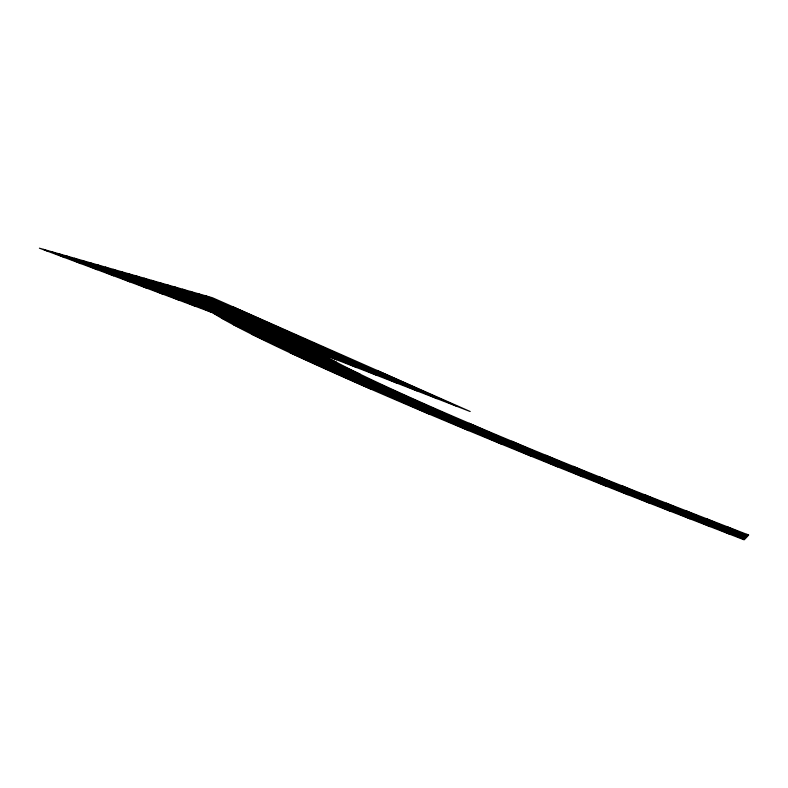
<?xml version="1.0" encoding="UTF-8"?>
<svg xmlns="http://www.w3.org/2000/svg" width="788" height="788" viewBox="0 0 788 788"><rect width="100%" height="100%" fill="white"/><g stroke="black" fill="none" stroke-linecap="round" stroke-linejoin="round"><path stroke-width="1.18" d="M746.788 534.313L748.521 535.101M726.694 526.532L747.694 535.988M377.009 370.39L457.178 406.47M706.6 518.75L746.857 536.874M233.169 306.906L437.084 398.698M686.506 510.969L746.029 537.761M205.767 295.835L416.99 390.917M666.293 503.138L745.192 538.657M198.054 293.619L396.896 383.135M645.342 494.972L744.365 539.544M190.332 291.412L376.792 375.354M622.343 485.881L730.171 534.422M182.609 289.196L356.698 367.572M599.343 476.799L710.077 526.64M174.887 286.99L336.604 359.791M573.339 466.358L689.983 518.859M167.164 284.773L325.001 355.821M545.808 455.228L669.81 511.038M159.442 282.567L336.486 362.263M511.826 441.191L649.548 503.187M151.72 280.351L360.057 374.133M469.156 423.245L628.006 494.756M143.997 278.144L606.041 486.127M136.275 275.928L582.342 476.73M128.562 273.722L557.687 466.89M120.84 271.505L211.351 312.255M213.154 313.063L531.171 456.222M113.117 269.299L195.05 306.177M221.753 318.204L501.572 444.156M105.395 267.083L178.738 300.1M233.406 324.705L468.761 430.652M97.673 264.876L162.436 294.032M252.121 334.398L429.549 414.271M89.95 262.66L146.135 287.955M290.014 352.719L370.803 389.085M82.228 260.454L129.833 281.877M74.505 258.237L113.531 275.8M66.783 256.031L97.229 269.732M59.07 253.815L80.928 263.655M51.348 251.608L64.616 257.577M43.626 249.392L48.314 251.51M748.6 535.013L744.108 539.819L650.149 503.424A520.336 27.235 21.1 0 1 212.563 312.708L39.4 248.181L212.376 297.726L470.19 411.513L321.918 354.098A403.85 21.138 21.1 0 0 649.066 496.44L748.6 535.013"/></g></svg>
